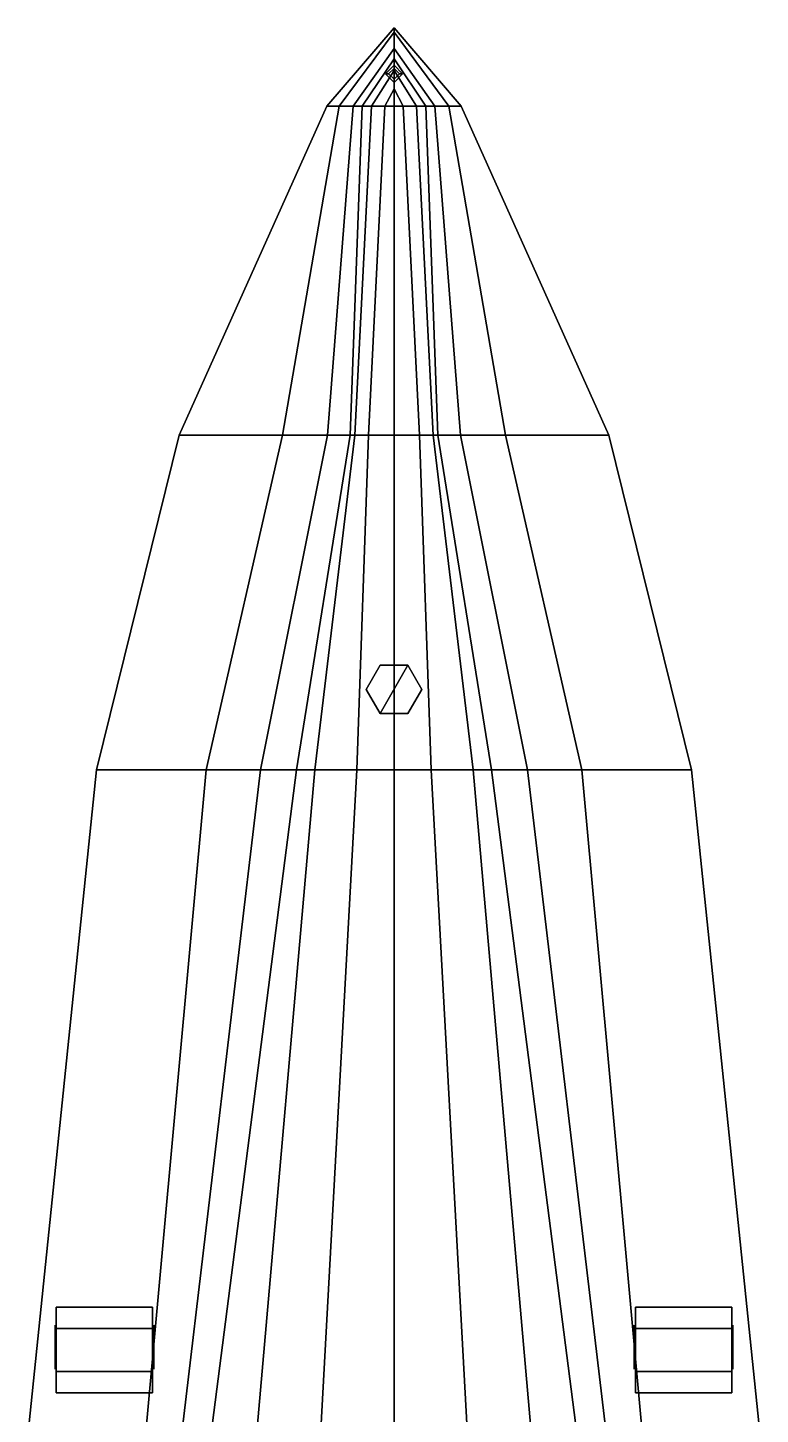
# Model space of a CAD drawing. Extents: x -3.7 to 3.7, y -34 to 33.7.
# Drawn here: x -3.41 to 3.41, y 20.76 to 33.69 of the extents above; entities that cross this region are included whole.
import ezdxf

# ---------------------------------------------------------------- set-up
doc = ezdxf.new("R2010")
doc.units = 0
doc.layers.get('0').update_dxf_attribs({"linetype": 'CONTINUOUS'})

msp = doc.modelspace()

# ---------------------------------------------------------------- linework, layer by layer
for points in [[(0, 33.69, 4.37), (0, 33.65, 4.097), (-0.512, 32.959, 4.097), (-0.625, 32.959, 4.37)], [(0, 33.69, 4.37), (0, 33.69, 4.37), (-0.625, 32.959, 4.37), (0.625, 32.959, 4.37)], [(0, 33.65, 4.097), (0, 33.497, 3.327), (-0.382, 32.959, 3.327), (-0.512, 32.959, 4.097)], [(0.625, 32.959, 4.37), (0.512, 32.959, 4.097), (0, 33.65, 4.097), (0, 33.69, 4.37)], [(0.512, 32.959, 4.097), (0.382, 32.959, 3.327), (0, 33.497, 3.327), (0, 33.65, 4.097)], [(0, 33.497, 3.327), (0, 33.4, 2.778), (-0.296, 32.959, 2.778), (-0.382, 32.959, 3.327)], [(0.382, 32.959, 3.327), (0.296, 32.959, 2.778), (0, 33.4, 2.778), (0, 33.497, 3.327)], [(0, 33.4, 2.778), (0, 33.29, 2.153), (-0.21, 32.959, 2.153), (-0.296, 32.959, 2.778)], [(0.296, 32.959, 2.778), (0.21, 32.959, 2.153), (0, 33.29, 2.153), (0, 33.4, 2.778)], [(0, 33.29, 2.153), (0, 33.12, 1.103), (-0.086, 32.959, 1.103), (-0.21, 32.959, 2.153)], [(0, 33.34, 4.37), (-0.08, 33.26, 4.37), (-0.05, 33.26, 8.14), (0, 33.31, 8.14)], [(-0.08, 33.26, 4.37), (0, 33.18, 4.37), (0, 33.21, 8.14), (-0.05, 33.26, 8.14)], [(0.05, 33.26, 8.14), (0, 33.31, 8.14), (-0.05, 33.26, 8.14), (0, 33.21, 8.14)], [(0.08, 33.26, 4.37), (0, 33.34, 4.37), (0, 33.31, 8.14), (0.05, 33.26, 8.14)], [(0.21, 32.959, 2.153), (0.086, 32.959, 1.103), (0, 33.12, 1.103), (0, 33.29, 2.153)], [(0, 33.18, 4.37), (0.08, 33.26, 4.37), (0.05, 33.26, 8.14), (0, 33.21, 8.14)], [(0, 33.12, 1.103), (0, 32.959, -0.012), (0, 32.959, -0.012), (-0.086, 32.959, 1.103)], [(0.086, 32.959, 1.103), (0, 32.959, -0.012), (0, 32.959, -0.012), (0, 33.12, 1.103)], [(-0.625, 32.959, 4.37), (-0.512, 32.959, 4.097), (-1.039, 29.889, 0.959), (-2.003, 29.889, 4.26)], [(0.625, 32.959, 4.37), (-0.625, 32.959, 4.37), (-2.003, 29.889, 4.26), (2.003, 29.889, 4.26)], [(-0.512, 32.959, 4.097), (-0.382, 32.959, 3.327), (-0.619, 29.889, -0.786), (-1.039, 29.889, 0.959)], [(-0.382, 32.959, 3.327), (-0.296, 32.959, 2.778), (-0.409, 29.889, -1.453), (-0.619, 29.889, -0.786)], [(-0.296, 32.959, 2.778), (-0.21, 32.959, 2.153), (-0.366, 29.889, -1.62), (-0.409, 29.889, -1.453)], [(-0.21, 32.959, 2.153), (-0.086, 32.959, 1.103), (-0.237, 29.889, -1.895), (-0.366, 29.889, -1.62)], [(-0.086, 32.959, 1.103), (0, 32.959, -0.012), (0, 29.889, -2.315), (-0.237, 29.889, -1.895)], [(0.237, 29.889, -1.895), (0, 29.889, -2.315), (0, 32.959, -0.012), (0.086, 32.959, 1.103)], [(0.366, 29.889, -1.62), (0.237, 29.889, -1.895), (0.086, 32.959, 1.103), (0.21, 32.959, 2.153)], [(0.409, 29.889, -1.453), (0.366, 29.889, -1.62), (0.21, 32.959, 2.153), (0.296, 32.959, 2.778)], [(0.619, 29.889, -0.786), (0.409, 29.889, -1.453), (0.296, 32.959, 2.778), (0.382, 32.959, 3.327)], [(1.039, 29.889, 0.959), (0.619, 29.889, -0.786), (0.382, 32.959, 3.327), (0.512, 32.959, 4.097)], [(2.003, 29.889, 4.26), (1.039, 29.889, 0.959), (0.512, 32.959, 4.097), (0.625, 32.959, 4.37)], [(-2.003, 29.889, 4.26), (-1.039, 29.889, 0.959), (-1.75, 26.769, 0.95), (-2.773, 26.769, 4.19)], [(-2.773, 26.769, 4.19), (2.773, 26.769, 4.19), (2.003, 29.889, 4.26), (-2.003, 29.889, 4.26)], [(-1.039, 29.889, 0.959), (-0.619, 29.889, -0.786), (-1.244, 26.769, -0.795), (-1.75, 26.769, 0.95)], [(-0.619, 29.889, -0.786), (-0.409, 29.889, -1.453), (-0.91, 26.769, -1.463), (-1.244, 26.769, -0.795)], [(-0.409, 29.889, -1.453), (-0.366, 29.889, -1.62), (-0.738, 26.769, -1.737), (-0.91, 26.769, -1.463)], [(-0.366, 29.889, -1.62), (-0.237, 29.889, -1.895), (-0.345, 26.769, -2.136), (-0.738, 26.769, -1.737)], [(-0.237, 29.889, -1.895), (0, 29.889, -2.315), (0, 26.769, -2.324), (-0.345, 26.769, -2.136)], [(0.345, 26.769, -2.136), (0, 26.769, -2.324), (0, 29.889, -2.315), (0.237, 29.889, -1.895)], [(0.738, 26.769, -1.737), (0.345, 26.769, -2.136), (0.237, 29.889, -1.895), (0.366, 29.889, -1.62)], [(0.91, 26.769, -1.463), (0.738, 26.769, -1.737), (0.366, 29.889, -1.62), (0.409, 29.889, -1.453)], [(1.244, 26.769, -0.795), (0.91, 26.769, -1.463), (0.409, 29.889, -1.453), (0.619, 29.889, -0.786)], [(1.75, 26.769, 0.95), (1.244, 26.769, -0.795), (0.619, 29.889, -0.786), (1.039, 29.889, 0.959)], [(2.773, 26.769, 4.19), (1.75, 26.769, 0.95), (1.039, 29.889, 0.959), (2.003, 29.889, 4.26)], [(-0.13, 27.745, 4.19), (-0.26, 27.52, 4.19), (-0.26, 27.52, 5.19), (-0.13, 27.745, 5.19)], [(-0.13, 27.745, 5.19), (-0.26, 27.52, 5.19), (-0.13, 27.295, 5.19), (0.13, 27.745, 5.19)], [(0.13, 27.745, 4.19), (-0.13, 27.745, 4.19), (-0.13, 27.745, 5.19), (0.13, 27.745, 5.19)], [(0.13, 27.745, 5.19), (-0.13, 27.295, 5.19), (0.13, 27.295, 5.19), (0.26, 27.52, 5.19)], [(0.26, 27.52, 4.19), (0.13, 27.745, 4.19), (0.13, 27.745, 5.19), (0.26, 27.52, 5.19)], [(-0.26, 27.52, 4.19), (-0.13, 27.295, 4.19), (-0.13, 27.295, 5.19), (-0.26, 27.52, 5.19)], [(0.13, 27.295, 4.19), (0.26, 27.52, 4.19), (0.26, 27.52, 5.19), (0.13, 27.295, 5.19)], [(-0.13, 27.295, 4.19), (0.13, 27.295, 4.19), (0.13, 27.295, 5.19), (-0.13, 27.295, 5.19)], [(-2.773, 26.769, 4.19), (-1.75, 26.769, 0.95), (-2.316, 20.559, -0.202), (-3.414, 20.559, 4.04)], [(2.773, 26.769, 4.19), (-2.773, 26.769, 4.19), (-3.414, 20.559, 4.04), (3.414, 20.559, 4.04)], [(-1.75, 26.769, 0.95), (-1.244, 26.769, -0.795), (-1.982, 20.559, -1.085), (-2.316, 20.559, -0.202)], [(-1.244, 26.769, -0.795), (-0.91, 26.769, -1.463), (-1.707, 20.559, -1.505), (-1.982, 20.559, -1.085)], [(-0.91, 26.769, -1.463), (-0.738, 26.769, -1.737), (-1.282, 20.559, -1.85), (-1.707, 20.559, -1.505)], [(-0.738, 26.769, -1.737), (-0.345, 26.769, -2.136), (-0.684, 20.559, -2.179), (-1.282, 20.559, -1.85)], [(-0.345, 26.769, -2.136), (0, 26.769, -2.324), (0, 20.559, -2.367), (-0.684, 20.559, -2.179)], [(0.684, 20.559, -2.179), (0, 20.559, -2.367), (0, 26.769, -2.324), (0.345, 26.769, -2.136)], [(1.282, 20.559, -1.85), (0.684, 20.559, -2.179), (0.345, 26.769, -2.136), (0.738, 26.769, -1.737)], [(1.707, 20.559, -1.505), (1.282, 20.559, -1.85), (0.738, 26.769, -1.737), (0.91, 26.769, -1.463)], [(1.982, 20.559, -1.085), (1.707, 20.559, -1.505), (0.91, 26.769, -1.463), (1.244, 26.769, -0.795)], [(2.316, 20.559, -0.202), (1.982, 20.559, -1.085), (1.244, 26.769, -0.795), (1.75, 26.769, 0.95)], [(3.414, 20.559, 4.04), (2.316, 20.559, -0.202), (1.75, 26.769, 0.95), (2.773, 26.769, 4.19)], [(-2.25, 21.56, 5.016), (-2.25, 21.76, 4.67), (-3.15, 21.76, 4.67), (-3.15, 21.56, 5.016)], [(-2.25, 21.76, 4.67), (-2.25, 21.56, 4.324), (-3.15, 21.56, 4.324), (-3.15, 21.76, 4.67)], [(-3.15, 21.16, 5.016), (-3.15, 21.56, 5.016), (-3.15, 21.76, 4.67), (-3.15, 20.96, 4.67)], [(-3.15, 20.96, 4.67), (-3.15, 21.76, 4.67), (-3.15, 21.56, 4.324), (-3.15, 21.16, 4.324)], [(-2.25, 20.96, 4.67), (-2.25, 21.76, 4.67), (-2.25, 21.56, 5.016), (-2.25, 21.16, 5.016)], [(-2.25, 21.16, 4.324), (-2.25, 21.56, 4.324), (-2.25, 21.76, 4.67), (-2.25, 20.96, 4.67)], [(3.15, 21.56, 5.016), (3.15, 21.76, 4.67), (2.25, 21.76, 4.67), (2.25, 21.56, 5.016)], [(2.25, 21.16, 5.016), (2.25, 21.56, 5.016), (2.25, 21.76, 4.67), (2.25, 20.96, 4.67)], [(3.15, 21.76, 4.67), (3.15, 21.56, 4.324), (2.25, 21.56, 4.324), (2.25, 21.76, 4.67)], [(2.25, 20.96, 4.67), (2.25, 21.76, 4.67), (2.25, 21.56, 4.324), (2.25, 21.16, 4.324)], [(3.15, 20.96, 4.67), (3.15, 21.76, 4.67), (3.15, 21.56, 5.016), (3.15, 21.16, 5.016)], [(3.15, 21.16, 4.324), (3.15, 21.56, 4.324), (3.15, 21.76, 4.67), (3.15, 20.96, 4.67)], [(-3.16, 21.59, 4.05), (-3.16, 21.44, 4.78), (-3.16, 21.27, 4.78), (-3.16, 21.18, 4.05)], [(-2.25, 21.16, 5.016), (-2.25, 21.56, 5.016), (-3.15, 21.56, 5.016), (-3.15, 21.16, 5.016)], [(-2.25, 21.56, 4.324), (-2.25, 21.16, 4.324), (-3.15, 21.16, 4.324), (-3.15, 21.56, 4.324)], [(-2.24, 21.59, 4.05), (-2.24, 21.44, 4.78), (-2.24, 21.27, 4.78), (-2.24, 21.18, 4.05)], [(2.24, 21.59, 4.05), (2.24, 21.44, 4.78), (2.24, 21.27, 4.78), (2.24, 21.18, 4.05)], [(3.15, 21.56, 4.324), (3.15, 21.16, 4.324), (2.25, 21.16, 4.324), (2.25, 21.56, 4.324)], [(3.15, 21.16, 5.016), (3.15, 21.56, 5.016), (2.25, 21.56, 5.016), (2.25, 21.16, 5.016)], [(3.16, 21.59, 4.05), (3.16, 21.44, 4.78), (3.16, 21.27, 4.78), (3.16, 21.18, 4.05)], [(-2.25, 20.96, 4.67), (-2.25, 21.16, 5.016), (-3.15, 21.16, 5.016), (-3.15, 20.96, 4.67)], [(-2.25, 21.16, 4.324), (-2.25, 20.96, 4.67), (-3.15, 20.96, 4.67), (-3.15, 21.16, 4.324)], [(3.15, 20.96, 4.67), (3.15, 21.16, 5.016), (2.25, 21.16, 5.016), (2.25, 20.96, 4.67)], [(3.15, 21.16, 4.324), (3.15, 20.96, 4.67), (2.25, 20.96, 4.67), (2.25, 21.16, 4.324)]]:
    msp.add_3dface(points)

doc.saveas('drawing.dxf')
